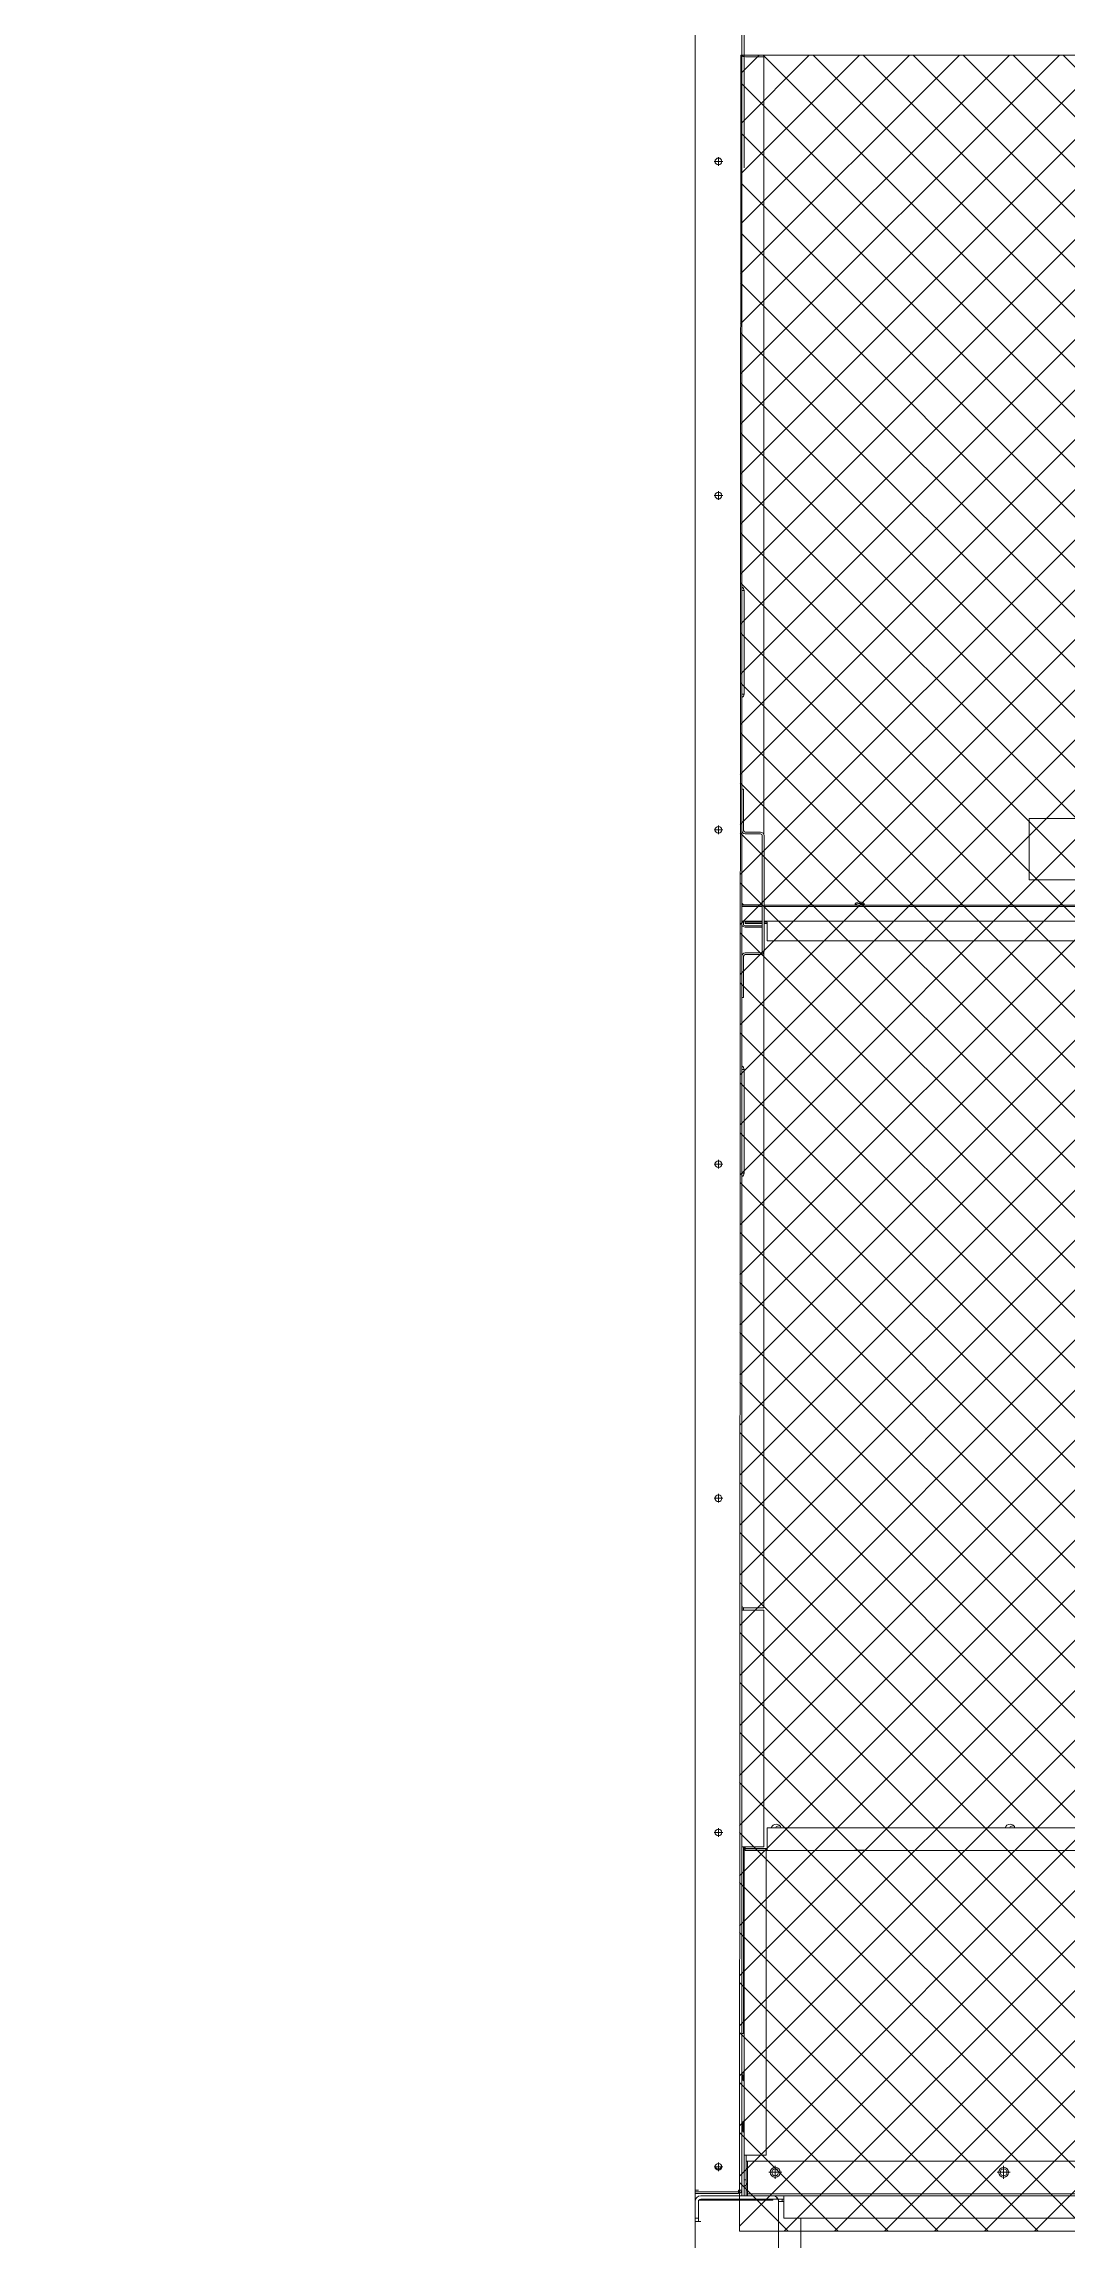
# Model space of a CAD drawing. Header units: millimetres. Extents: x -17070 to 42971, y -291348 to 40590.
# Drawn here: x 31588 to 32506, y 27488 to 29459 of the extents above; entities that cross this region are included whole.
import ezdxf
from ezdxf import colors
from ezdxf.entities.mleader import LeaderData, LeaderLine
from ezdxf.math import Vec2, Vec3

# ---------------------------------------------------------------- set-up
doc = ezdxf.new("R2010")
doc.units = ezdxf.units.MM
doc.layers.add('냉각탑_dim', color=1, linetype='Continuous')
doc.styles.get("Standard").update_dxf_attribs({"font": 'arial.ttf'})

# ---------------------------------------------------------------- blocks, each defined once
blk = doc.blocks.new('2')
at = {"lineweight": 5}
h = blk.add_hatch(dxfattribs=at)
h.set_pattern_fill('ANSI37', scale=10)
h.set_pattern_definition([(45, (-1255604.115, -405620.585), (-22.4506403, 22.4506403), []), (135, (-1255604.115, -405620.585), (-22.4506403, -22.4506403), [])])
h.paths.add_polyline_path([(32547.6, 27495.5), (32543.7, 29448.7), (32213.7, 29448.7), (32212.4, 27495.5)])
at = {"color": 7, "lineweight": 20, "ltscale": 0.280701}
for p, q in [((32172.6, 27532.4), (32172.6, 30575.7)), ((32214.6, 27532.4), (32214.6, 30574.2)), ((32216.6, 29755.9), (32216.6, 29347.5)), ((32214.6, 27532.4), (32214.6, 29528.3)), ((35426.4, 29448.7), (32214.6, 29448.7)), ((32217.9, 29448.6), (32234.4, 29448.6)), ((32217.9, 29447.2), (32234.4, 29447.2)), ((32234.4, 29447.2), (32234.4, 29448.6)), ((32234.4, 29447.2), (32234.4, 28749.5)), ((32189.7, 29353.3), (32197.5, 29353.3)), ((32193.6, 29357.2), (32193.6, 29349.4)), ((32189.7, 29053.3), (32197.5, 29053.3)), ((32193.6, 29057.2), (32193.6, 29049.4)), ((32214.6, 28968.2), (32216.6, 28968.2)), ((32216.6, 28968.2), (32216.6, 28875.2)), ((32214.6, 28875.2), (32216.6, 28875.2)), ((32216.2, 28789.7), (32214.6, 28789.7)), ((32216.2, 28752.8), (32216.2, 28789.7)), ((32189.7, 28753.3), (32197.5, 28753.3)), ((32193.6, 28757.2), (32193.6, 28749.4)), ((32231.5, 28751.3), (32217.7, 28751.3)), ((32231.5, 28749.7), (32217.7, 28749.7)), ((32233, 28748.2), (32233, 28644.4)), ((32234.6, 28748.2), (32234.6, 28644.4)), ((32472.6, 28708.4), (32472.6, 28763.4)), ((32547.9, 28763.4), (32472.6, 28763.4)), ((32547.9, 28708.4), (32472.6, 28708.4)), ((32214.6, 28685.8), (32233, 28685.8)), ((32214.6, 28684.4), (32233, 28684.4)), ((32233, 28671.2), (32214.6, 28671.2)), ((32216, 28668.2), (32216, 28671.2)), ((32216.4, 28685.8), (32216.4, 28686.1)), ((32217.5, 28669.3), (32217.5, 28671.2)), ((32217.5, 28670.4), (32233, 28670.4)), ((32233, 28685.9), (32217.9, 28685.9)), ((32234.6, 28685.8), (32547.9, 28685.8)), ((32234.6, 28684.4), (32547.9, 28684.4)), ((32547.9, 28671.2), (32234.6, 28671.2)), ((32234.6, 28670.4), (32237.5, 28670.4)), ((32237.5, 28670.4), (32237.5, 28666.1)), ((32233, 28669.3), (32217.5, 28669.3)), ((32233, 28667.1), (32217.5, 28667.1)), ((32233, 28666.1), (32217.5, 28666.1)), ((32237.5, 28669.3), (32234.6, 28669.3)), ((32237.5, 28653.7), (32237.5, 28666.1)), ((32547.9, 28653.7), (32237.5, 28653.7)), ((32216.2, 28639.8), (32216.2, 28602.9)), ((32231.5, 28642.9), (32217.7, 28642.9)), ((32217.7, 28641.3), (32231.5, 28641.3)), ((32234.4, 28643.2), (32234.4, 28054.9)), ((32216.2, 28602.9), (32214.6, 28602.9)), ((32214.6, 28538.2), (32216.6, 28538.2)), ((32216.6, 28538.2), (32216.6, 28445.2)), ((32189.7, 28453.3), (32197.5, 28453.3)), ((32193.6, 28457.2), (32193.6, 28449.4)), ((32214.6, 28445.2), (32216.6, 28445.2)), ((32193.6, 28157.2), (32193.6, 28149.4)), ((32189.7, 28153.3), (32197.5, 28153.3)), ((32172.6, 28051.2), (32172.6, 28051.1)), ((32172.6, 28044.8), (32172.6, 28044.8)), ((32214.6, 28056.1), (32214.6, 28056.1)), ((32216, 28054.2), (32214.6, 28054.2)), ((32216, 28055.1), (32216, 28053)), ((32234.4, 28054.9), (32217.5, 28054.9)), ((32234.4, 28053), (32217.5, 28053)), ((32234.4, 28053), (32234.4, 27840.5)), ((32189.7, 27853.3), (32197.5, 27853.3)), ((32193.6, 27857.2), (32193.6, 27849.4)), ((32237.5, 27857.4), (32547.9, 27857.4)), ((32237.5, 27857.4), (32237.5, 27840.5)), ((32216, 27840.5), (32216, 27840.4)), ((32216.2, 27840.4), (32216.2, 27672.9)), ((32216.6, 27838.3), (32216.6, 27840.4)), ((32216.6, 27838.3), (32216.6, 27563.7)), ((32217.5, 27838.3), (32216.6, 27838.3)), ((32234.4, 27840.5), (32217.5, 27840.5)), ((32234.4, 27840.5), (32217.5, 27840.5)), ((32217.5, 27837.3), (32217.5, 27840.4)), ((32217.5, 27839), (32237.5, 27839)), ((32237.5, 27837.4), (32217.5, 27837.4)), ((32217.5, 27837.3), (32547.9, 27837.3)), ((32236.6, 27837.3), (32236.6, 27563.7)), ((32237.5, 27837.4), (32237.5, 27840.5)), ((32214.6, 27672.9), (32216.2, 27672.9)), ((32216.6, 27637.3), (32214.6, 27637.3)), ((32214.6, 27630.9), (32214.9, 27630.3)), ((32214.9, 27636), (32214.9, 27630.3)), ((32215.6, 27631.8), (32214.9, 27630.3)), ((32215.6, 27631.8), (32215.6, 27635.9)), ((32215.6, 27631.8), (32216.4, 27630.3)), ((32216.4, 27635.9), (32216.4, 27630.3)), ((32216.6, 27630.8), (32216.4, 27630.3)), ((32214.6, 27593.8), (32214.9, 27594.3)), ((32214.9, 27584.3), (32214.9, 27594.3)), ((32215.6, 27592.8), (32214.9, 27594.3)), ((32215.6, 27585.8), (32214.9, 27584.3)), ((32215.6, 27592.8), (32216.4, 27594.3)), ((32215.6, 27592.8), (32215.6, 27585.8)), ((32215.6, 27585.8), (32216.4, 27584.3)), ((32216.4, 27584.3), (32216.4, 27594.3)), ((32216.6, 27593.9), (32216.4, 27594.3)), ((32214.6, 27584.9), (32214.9, 27584.3)), ((32216.6, 27584.8), (32216.4, 27584.3)), ((32172.6, 27522.1), (32172.6, 27549.3)), ((32189.7, 27553.3), (32197.5, 27553.3)), ((32193.6, 27557.2), (32193.6, 27549.4)), ((32216.6, 27533.9), (32216.6, 27563.7)), ((32236.6, 27563.7), (32216.6, 27563.7)), ((32218.6, 27563.7), (32218.6, 27538.3)), ((32219.6, 27558.3), (32218.6, 27558.3)), ((32219.6, 27558.3), (32527.6, 27558.3)), ((32219.6, 27558.3), (32219.6, 27527.3)), ((32238.8, 27548.3), (32250.5, 27548.3)), ((32244.6, 27554.2), (32244.6, 27542.5)), ((32443.8, 27548.3), (32455.5, 27548.3)), ((32449.6, 27554.2), (32449.6, 27542.5)), ((32172.6, 27532.4), (32175.7, 27532.4)), ((32172.6, 27530.9), (32211.5, 27530.9)), ((32172.6, 27530.9), (32211.5, 27530.9)), ((32172.6, 27529.3), (32172.6, 27522.1)), ((32172.6, 27529.3), (32211.5, 27529.3)), ((32177.8, 27527.3), (35467.4, 27527.3)), ((32214.6, 27532.4), (32211.5, 27532.4)), ((32211.5, 27529.3), (32211.5, 27532.4)), ((32214.6, 27532.4), (32214.6, 27527.3)), ((32216.6, 27541.7), (32218.6, 27541.7)), ((32216.6, 27527.3), (32216.6, 27533.9)), ((32218.6, 27538.3), (32219.6, 27538.3)), ((32218.6, 27527.3), (32218.6, 27537.3)), ((32219.6, 27537.3), (32218.6, 27537.3)), ((33294.6, 27528.9), (32219.6, 27528.9)), ((32252.3, 27507.3), (32252.3, 27527.3)), ((32172.6, 27522.1), (32172.6, 27504.1)), ((32172.6, 27507.3), (32175.8, 27507.3)), ((32175.8, 27523.2), (32242.4, 27523.2)), ((32175.8, 27523.2), (32175.8, 27504.1)), ((32175.8, 27507.3), (32175.8, 27504.1)), ((32242.4, 27524.1), (32177.8, 27524.1)), ((32214.6, 27524.1), (32214.6, 27523.2)), ((32216.6, 27523.2), (32216.6, 27524.1)), ((32218.6, 27523.2), (32218.6, 27524.1)), ((32242.4, 27523.2), (32242.4, 27524.1)), ((32246.9, 27524.1), (32242.4, 27524.1)), ((32246.7, 27525.1), (32245.3, 27524.1)), ((32247.6, 27522.2), (32247.6, 27524.1)), ((32247.6, 27524.1), (32250.8, 27524.1)), ((32252.3, 27522.1), (32247.6, 27522.1)), ((32247.6, 27522.1), (32247.6, 27382.5)), ((32250.8, 27524.1), (32250.8, 27522.1)), ((32252.3, 27524.1), (32250.8, 27524.1)), ((35392.9, 27507.3), (32252.3, 27507.3)), ((32267.6, 27507.3), (32267.6, 27399.3)), ((32172.6, 27504.1), (32172.6, 27400.5)), ((32172.6, 27504.1), (32177.8, 27504.1)), ((32175.8, 27504.1), (32177.8, 27504.1))]:
    blk.add_line(p, q, dxfattribs=at)
at = {"color": 0, "lineweight": 20}
blk.add_lwpolyline([(32213.7, 29448.7), (32543.7, 29448.7), (32547.6, 27495.5), (32212.4, 27495.5)], close=True, dxfattribs=at)
at = {"color": 7, "lineweight": 20, "ltscale": 0.280701}
for centre, radius in [((32193.6, 29353.3), 3), ((32193.6, 29053.3), 3), ((32193.6, 28753.3), 3), ((32193.6, 28453.3), 3), ((32193.6, 28153.3), 3), ((32193.6, 27853.3), 3), ((32193.6, 27553.3), 3), ((32244.6, 27548.3), 4.5), ((32244.6, 27548.3), 3), ((32449.6, 27548.3), 4.5), ((32449.6, 27548.3), 3)]:
    blk.add_circle(centre, radius, dxfattribs=at)
for centre, radius, start, end in [((32175.7, 29198.2), 3.1, 179.7879, 180), ((32213.1, 28968.2), 3.5, 0, 64.6227), ((32213.1, 28875.2), 3.5, 295.3773, 0), ((32217.7, 28752.8), 3.1, 180.6855, 270), ((32217.7, 28752.8), 1.5, 180, 270), ((32231.5, 28748.2), 3.1, 0, 90), ((32231.5, 28748.2), 1.5, 0, 90), ((32217.7, 28639.8), 3.1, 90, 179.3145), ((32217.7, 28639.8), 1.5, 90, 180), ((32231.5, 28644.4), 1.5, 270, 0), ((32231.5, 28644.4), 3.1, 270, 0), ((32213.1, 28538.2), 3.5, 0, 64.6227), ((32213.1, 28445.2), 3.5, 295.3773, 0), ((32175.7, 28244.4), 3.1, 180, 180.2121), ((32175.7, 28236.2), 3.1, 179.8097, 180), ((32176, 27873.9), 3.4, 179.8235, 180), ((32247.6, 27856.3), 3, 62.3709, 159.7606), ((32457.6, 27856.3), 3, 62.3709, 159.7606), ((32219.8, 27634.1), 3.2, 179.2603, 180), ((32220, 27633.9), 3.4, 179.1621, 180), ((32221.8, 27632.1), 5.2, 179.2749, 180), ((32193.6, 27554.3), 3, 189.6002, 350.4148), ((32177.8, 27522.1), 5.2, 90, 180), ((32211.5, 27532.4), 1.5, 270, 0), ((32211.5, 27532.4), 3.1, 270, 0), ((32242.4, 27522.1), 5.2, 0, 90), ((32177.8, 27522.1), 2, 90, 146.6329)]:
    blk.add_arc(centre, radius, start, end, dxfattribs=at)
at = {"color": 7, "lineweight": 20, "ltscale": 0.280701, "extrusion": (0, 0, -1)}
for centre, major_axis, ratio, start_param, end_param in [((32217.9, 29449.6), (-3.5, 0), 0.681998, 4.712389, 5.885735), ((32217.9, 29449.6), (-1.5, 0), 0.681998, 4.712389, 5.1553), ((32217.9, 28688.3), (-3.5, 0), 0.681998, 4.712389, 5.89934), ((32320.4, 28685.6), (-4.5, 0), 0.681998, 0.067303, 3.074289), ((32320.4, 28684.1), (-4.5, 0), 0.681998, 0.575031, 2.566562), ((32217.5, 28668.2), (-3.1, 0), 0.681998, 4.712389, 5.875374), ((32217.5, 28668.2), (-1.5, 0), 0.681998, 4.712389, 6.283185), ((32217.5, 28057), (-3.1, 0), 0.681998, 4.712389, 5.87507), ((32217.5, 28053), (-3.1, 0), 0.000436, 0.405984, 1.570796), ((32245.4, 27856.3), (-4.5, 0), 1, 0.228118, 2.913474), ((32455.4, 27856.3), (-4.5, 0), 1, 0.228118, 2.913474), ((32217.5, 27840.5), (-3.1, 0), 0.000436, 0.405984, 1.570796), ((32217.5, 27840.4), (3.1, 0), 0.000436, 1.570796, 2.73559), ((32217.5, 27840.5), (-1.5, 0), 0.000436, 0, 1.570796), ((32217.5, 27840.4), (1.5, 0), 0.000436, 1.570796, 3.141593), ((32320.4, 27837.4), (4.5, 0), 0.000436, 3.141622, 6.283214), ((32320.4, 27837.4), (4.5, 0), 0.000436, 2.070796, 3.141622), ((32320.4, 27837.4), (4.5, 0), 0.000436, 0.000029, 2.070796), ((32217.4, 27675.7), (-1.2, 0), 0.087156, 0, 0.84107), ((32217.4, 27636.1), (2.8, 0), 0.087156, 1.860548, 3.125958), ((32220, 27533.9), (3.4, 0), 0.999978, 3.141593, 4.287999), ((32220, 27528.9), (3.4, 0), 0.999978, 3.141593, 3.159016)]:
    blk.add_ellipse(centre, major_axis=major_axis, ratio=ratio, start_param=start_param, end_param=end_param, dxfattribs=at)
at = {"color": 7, "lineweight": 20, "ltscale": 0.280701}
blk.add_open_spline([(32246.9, 27524.1), (32247.2, 27523.7), (32247.4, 27523.3), (32247.5, 27522.9), (32247.6, 27522.5), (32247.6, 27522.1)], degree=5, dxfattribs=at)

msp = doc.modelspace()

# ---------------------------------------------------------------- block references
msp.add_blockref('2', (0, 0))

# ---------------------------------------------------------------- leaders
at = {"layer": '냉각탑_dim', "lineweight": -3}
ml = msp.add_multileader_mtext('Standard', dxfattribs=at)
ml.set_content('')
ml.set_leader_properties(color=256)
ml.build(insert=Vec2(0, 0))
ml.multileader.update_dxf_attribs({"text_right_attachment_type": 6, "dogleg_length": 5, "arrow_head_size": 199.5, "scale": 30})
ctx = ml.context
ctx.base_point, ctx.scale, ctx.char_height, ctx.arrow_head_size, ctx.landing_gap_size, ctx.plane_origin = Vec3(31588.3, 25992.6), 30, 7.18, 199.5, 3.59, Vec3(33093.2, 26318.3)
ctx.right_attachment, ctx.text_align_type = 6, 2
notes = []
notes.append((ctx, [(0, (1, 1, 0), (31787.8, 25992.6), (-1, 0), 199.5, [(0, [(32963.1, 27815.3)], 0, [])])]))
ctx.mtext, ml.multileader.dxf.content_type = None, 0
for ctx, leaders in notes:
    for number, flags, end, landing, length, lines in leaders:
        leader = LeaderData()
        leader.index, (leader.has_last_leader_line, leader.has_dogleg_vector, leader.attachment_direction) = number, flags
        leader.last_leader_point, leader.dogleg_vector, leader.dogleg_length = Vec3(end), Vec3(landing), length
        for number, points, colour, breaks in lines:
            line = LeaderLine()
            line.index, line.vertices, line.color, line.breaks = number, Vec3.list(points), colors.encode_raw_color(colour), breaks
            leader.lines.append(line)
        ctx.leaders.append(leader)

doc.saveas('drawing.dxf')
